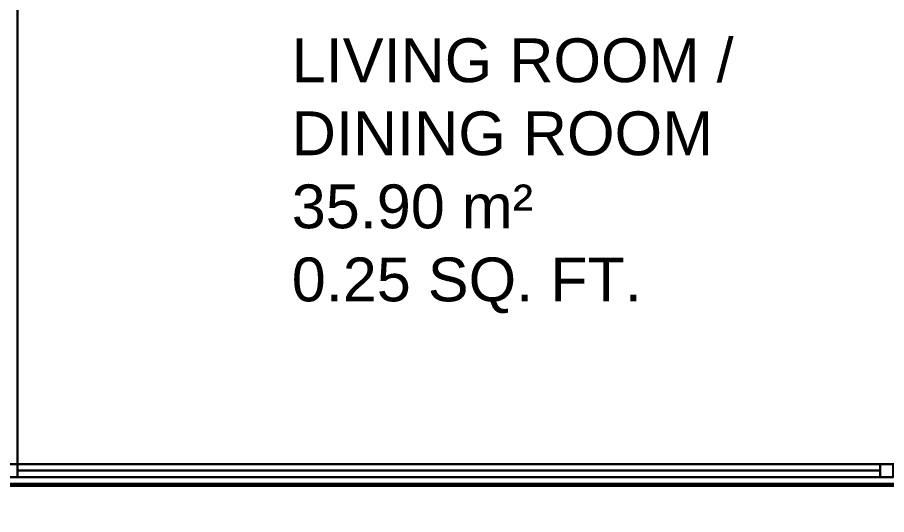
# Model space of a CAD drawing. Header units: metres. Extents: x 0 to 34.6, y -10.7 to 20.6.
# Drawn here: x 2 to 5.97, y 2.269 to 4.538 of the extents above; entities that cross this region are included whole.
import ezdxf

# ---------------------------------------------------------------- set-up
doc = ezdxf.new("R2010")
doc.units = ezdxf.units.M
doc.header["$MEASUREMENT"] = 0
doc.layers.get('0').update_dxf_attribs({"linetype": 'CONTINUOUS'})
doc.layers.add('PYDXF', color=90, linetype='CONTINUOUS')
doc.styles.get("Standard").update_dxf_attribs({"font": 'ARIAL.TTF'})

msp = doc.modelspace()

# ---------------------------------------------------------------- linework, layer by layer
for points in [[(2, 6.4, 0.1), (2, 4.3677, 0.1), (2, 4.3677, 0.1), (2, 6.4, 0.1)], [(2, 4.3677, 0.1), (2, 3.5, 0.1), (2, 3.5, 0.1), (2, 4.3677, 0.1)], [(2, 3.5, 0.1), (2, 3.4, 0.1), (2, 3.4, 0.1), (2, 3.5, 0.1)], [(2, 3.4, 0.1), (2, 3.3325, 0.1), (2, 3.3325, 0.1), (2, 3.4, 0.1)], [(2, 3.3325, 0.1), (2, 3.0151, 0.1), (2, 3.0151, 0.1), (2, 3.3325, 0.1)], [(2, 3.0151, 0.1), (2, 2.95, 0.1), (2, 2.95, 0.1), (2, 3.0151, 0.1)], [(2, 2.95, 0.1), (2, 2.7252, 0.1), (2, 2.7252, 0.1), (2, 2.95, 0.1)], [(2, 2.7252, 0.1), (2, 2.5, 0.1), (2, 2.5, 0.1), (2, 2.7252, 0.1)], [(1.94, 2.44, 0.1), (1.94, 2.5, 0.1), (2, 2.5, 0.1), (2, 2.44, 0.1)], [(2, 2.5, 0.1), (1.94, 2.5, 0.1), (1.94, 2.5, 0.1), (2, 2.5, 0.1)], [(2, 2.5, 0.1), (1.94, 2.5, 0.1), (1.94, 2.5, 0.1), (2, 2.5, 0.1)], [(1.94, 2.44, 0.1), (2, 2.44, 0.1), (2, 2.5, 0.1), (1.94, 2.5, 0.1)], [(2, 2.5, 0.1), (1.94, 2.5, 0.1), (1.94, 2.5, 0.1), (2, 2.5, 0.1)], [(2, 2.44, 0.1), (2, 2.5, 0.1), (5.94, 2.5, 0.1), (5.94, 2.44, 0.1)], [(2, 2.44, 0.1), (5.94, 2.44, 0.1), (5.94, 2.5, 0.1), (2, 2.5, 0.1)], [(5.94, 2.5, 0.1), (2, 2.5, 0.1), (2, 2.5, 0.1), (5.94, 2.5, 0.1)], [(2, 2.44, 0.1), (2, 2.5, 0.1), (2, 2.5, 0.1), (2, 2.44, 0.1)], [(5.94, 2.5, 0.1), (2, 2.5, 0.1), (2, 2.44, 0.1), (5.94, 2.44, 0.1)], [(5.94, 2.44, 0.1), (2, 2.44, 0.1), (2, 2.5, 0.1), (5.94, 2.5, 0.1)], [(5.94, 2.5, 0.1), (2, 2.5, 0.1), (2, 2.5, 0.1), (5.94, 2.5, 0.1)], [(2, 2.5, 0.1), (3.9771, 2.5, 0.1), (3.9771, 2.5, 0.1), (2, 2.5, 0.1)], [(2, 2.47, 0.1), (5.94, 2.47, 0.1), (5.94, 2.47, 0.1), (2, 2.47, 0.1)], [(3.9771, 2.5, 0.1), (3.9865, 2.5, 0.1), (3.9865, 2.5, 0.1), (3.9771, 2.5, 0.1)], [(3.9771, 2.5, 0.1), (3.9865, 2.5, 0.1), (3.9865, 2.5, 0.1), (3.9771, 2.5, 0.1)], [(3.9865, 2.5, 0.1), (4, 2.5, 0.1), (4, 2.5, 0.1), (3.9865, 2.5, 0.1)], [(4, 2.5, 0.1), (10, 2.5, 0.1), (10, 2.5, 0.1), (4, 2.5, 0.1)], [(5.94, 2.44, 0.1), (5.94, 2.5, 0.1), (6, 2.5, 0.1), (6, 2.44, 0.1)], [(6, 2.5, 0.1), (5.94, 2.5, 0.1), (5.94, 2.5, 0.1), (6, 2.5, 0.1)], [(6, 2.5, 0.1), (5.94, 2.5, 0.1), (5.94, 2.5, 0.1), (6, 2.5, 0.1)], [(5.94, 2.5, 0.1), (5.94, 2.44, 0.1), (5.94, 2.44, 0.1), (5.94, 2.5, 0.1)], [(6, 2.5, 0.1), (5.94, 2.5, 0.1), (5.94, 2.5, 0.1), (6, 2.5, 0.1)], [(5.94, 2.44, 0.1), (6, 2.44, 0.1), (6, 2.5, 0.1), (5.94, 2.5, 0.1)], [(1.94, 2.44, 0.1), (2, 2.44, 0.1), (2, 2.44, 0.1), (1.94, 2.44, 0.1)], [(1.94, 2.44, 0.1), (2, 2.44, 0.1), (2, 2.44, 0.1), (1.94, 2.44, 0.1)], [(1.94, 2.44, 0.1), (2, 2.44, 0.1), (2, 2.44, 0.1), (1.94, 2.44, 0.1)], [(2, 2.44, 0.1), (5.94, 2.44, 0.1), (5.94, 2.44, 0.1), (2, 2.44, 0.1)], [(5.94, 2.44, 0.1), (2, 2.44, 0.1), (2, 2.44, 0.1), (5.94, 2.44, 0.1)], [(5.94, 2.44, 0.1), (6, 2.44, 0.1), (6, 2.44, 0.1), (5.94, 2.44, 0.1)], [(5.94, 2.44, 0.1), (6, 2.44, 0.1), (6, 2.44, 0.1), (5.94, 2.44, 0.1)], [(5.94, 2.44, 0.1), (6, 2.44, 0.1), (6, 2.44, 0.1), (5.94, 2.44, 0.1)], [(1.9, 2.4, 2.55), (29.75, 2.4, 2.55), (29.76, 2.41, 2.55), (1.91, 2.41, 2.55)], [(29.75, 2.4, 2.55), (1.9, 2.4, 2.55), (1.91, 2.41, 2.55), (29.76, 2.41, 2.55)], [(1.9, 2.4, 2.55), (29.75, 2.4, 2.55), (29.75, 2.4, 2.55), (1.9, 2.4, 2.55)], [(1.9, 2.4, 0.1), (1.9, 2.4, 0.1), (29.75, 2.4, 0.1)], [(1.91, 2.41, 2.55), (29.76, 2.41, 2.55), (29.76, 2.41, 2.55), (1.91, 2.41, 2.55)]]:
    msp.add_3dface(points)
at = {"layer": 'PYDXF', "linetype": 'Continuous', "elevation": 0.1}
for points in [[(2, 2.5), (2, 8.2), (8.2981, 8.2), (8.2981, 6.5045), (8.2981, 2.5)], [(29.76, 2.41), (29.76, 0.29), (0.24, 0.29), (0.24, 7.3622), (1.91, 7.3622), (1.9, 2.4)]]:
    msp.add_lwpolyline(points, close=True, dxfattribs=at)

# ---------------------------------------------------------------- texts
at = {"layer": 'PYDXF', "linetype": 'Continuous', "insert": (3.2531, 4.4427), "char_height": 0.2, "attachment_point": 1}
msp.add_mtext_dynamic_manual_height_columns('LIVING ROOM / DINING ROOM\\P35.90 m²\\P0.25 SQ. FT.', width=2.267316, gutter_width=5, heights=[0], dxfattribs=at)

doc.saveas('drawing.dxf')
